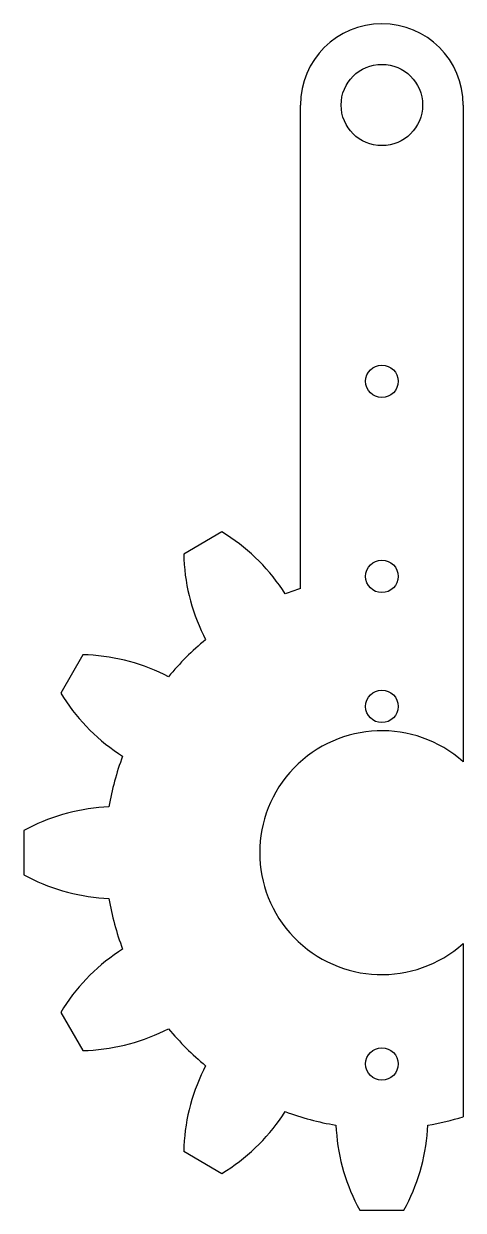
# Model space of a CAD drawing. Header units: millimetres. Extents: x -11 to 2.5, y -11 to 25.5.
import ezdxf

# ---------------------------------------------------------------- set-up
doc = ezdxf.new("R2010")
doc.units = ezdxf.units.MM

msp = doc.modelspace()

# ---------------------------------------------------------------- linework, layer by layer
at = {"color": 7, "linetype": 'Continuous', "lineweight": 25}
for p, q in [((-2.5, 8.124), (-2.5, 23)), ((2.5, 23), (2.5, 2.795)), ((-4.912, 9.866), (-6.088, 9.187)), ((-2.968, 7.965), (-3.054, 8.093)), ((-5.482, 6.692), (-5.414, 6.553)), ((-9.187, 6.088), (-9.866, 4.912)), ((-6.553, 5.414), (-6.692, 5.482)), ((-8.093, 3.054), (-7.965, 2.968)), ((-8.382, 1.412), (-8.536, 1.402)), ((-11, 0.679), (-11, -0.679)), ((-8.536, -1.402), (-8.382, -1.412)), ((2.5, -2.795), (2.5, -8.124)), ((-7.965, -2.968), (-8.093, -3.054)), ((-9.866, -4.912), (-9.187, -6.088)), ((-6.692, -5.482), (-6.553, -5.414)), ((-5.414, -6.553), (-5.482, -6.692)), ((-3.054, -8.093), (-2.968, -7.965)), ((-1.412, -8.382), (-1.402, -8.536)), ((1.402, -8.536), (1.412, -8.382)), ((-6.088, -9.187), (-4.912, -9.866)), ((-0.679, -11), (0.679, -11))]:
    msp.add_line(p, q, dxfattribs=at)
for centre, radius in [((0, 23), 1.25), ((0, 14.5), 0.5), ((0, 8.5), 0.5), ((0, 4.5), 0.5), ((0, -6.5), 0.5)]:
    msp.add_circle(centre, radius, dxfattribs=at)
for centre, radius, start, end in [((0, 23), 2.5, 0, 180), ((-8.028, 4.738), 6, 34, 58.7124), ((-0.089, 9.322), 6, 181.2876, 206), ((0, 0), 8.5, 107.1046, 110.4349), ((0, 0), 8.5, 129.5651, 140.4349), ((-9.322, 0.089), 6, 64, 88.7124), ((-4.738, 8.028), 6, 211.2876, 236), ((0, 0), 3.75, 48.1897, 311.8103), ((0, 0), 8.5, 159.5651, 170.4349), ((-8.118, -4.584), 6, 94, 118.7124), ((-8.118, 4.584), 6, 241.2876, 266), ((0, 0), 8.5, 189.5651, 200.4349), ((-4.738, -8.028), 6, 124, 148.7124), ((0, 0), 8.5, 219.5651, 230.4349), ((-9.322, -0.089), 6, 271.2876, 296), ((-0.089, -9.322), 6, 154, 178.7124), ((0, 0), 8.5, 249.5651, 260.4349), ((-8.028, -4.738), 6, 301.2876, 326), ((0, 0), 8.5, 279.5651, 287.1046), ((4.584, -8.118), 6, 184, 208.7124), ((-4.584, -8.118), 6, 331.2876, 356)]:
    msp.add_arc(centre, radius, start, end, dxfattribs=at)

doc.saveas('drawing.dxf')
